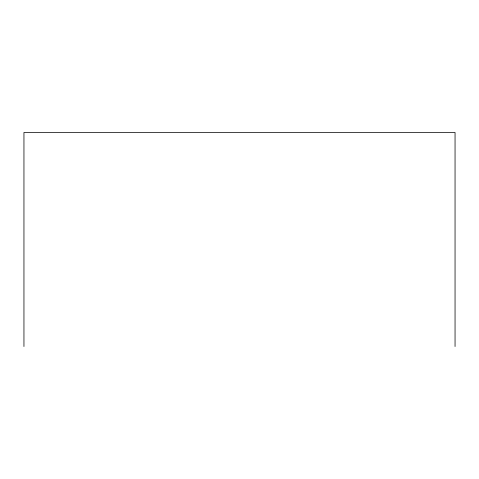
<?xml version="1.0" encoding="UTF-8"?>
<svg xmlns="http://www.w3.org/2000/svg" width="479" height="479" viewBox="0 0 479 479"><rect width="100%" height="100%" fill="white"/><g stroke="black" fill="none" stroke-linecap="round" stroke-linejoin="round"><path stroke-width="0.72" d="M455.05 346.521L455.05 132.479L23.95 132.479L23.95 346.521"/></g></svg>
